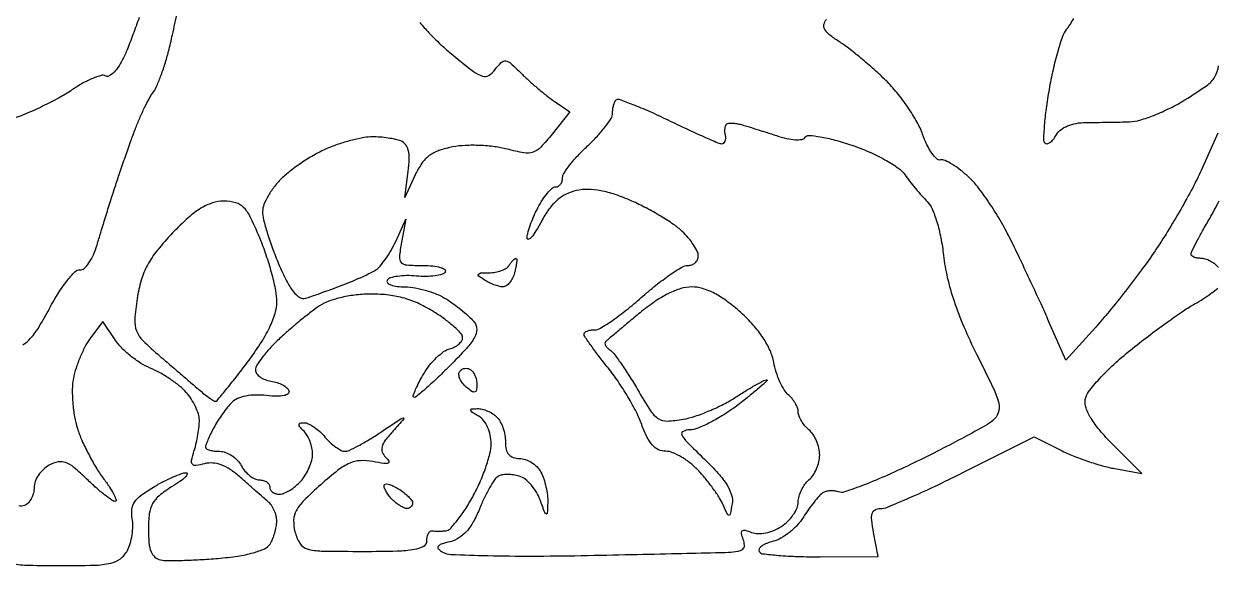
# Model space of a CAD drawing. Extents: x 0 to 102, y 0 to 135.
# Drawn here: x 43.96 to 58.07, y 37.54 to 43.98 of the extents above; entities that cross this region are included whole.
import ezdxf

# ---------------------------------------------------------------- set-up
doc = ezdxf.new("R2010")
doc.units = 0
doc.header["$MEASUREMENT"] = 0

msp = doc.modelspace()

# ---------------------------------------------------------------- linework, layer by layer
for points in [[(45.320236, 44.050394, -0.007514), (45.248162, 43.848028, -0.007578), (45.177446, 43.666964, -0.022085), (45.121305, 43.545084, -0.033511), (45.069051, 43.458463, -0.053326), (45.012276, 43.393254, -0.071938), (44.95973, 43.356977, -0.259127), (44.920494, 43.358801, 0.211649), (44.871338, 43.36555, 0.029022), (44.771393, 43.330338, 0.029206), (44.651554, 43.271684, 0.020826), (44.524554, 43.192908, -0.024402), (44.372962, 43.100372, -0.012824), (44.176433, 42.999648, -0.012728), (43.969354, 42.906548, -0.019095), (43.783827, 42.836955, 0.012637)], [(43.944475, 40.178007, 0.071246), (44.03609, 40.255064, 0.045413), (44.138507, 40.393058, 0.01593), (44.260396, 40.608, -0.018826), (44.362421, 40.78551, -0.027101), (44.466729, 40.933651, -0.025776), (44.56128, 41.041624, -0.225768), (44.61931, 41.063199, 0.211742), (44.669413, 41.080315, 0.055554), (44.72626, 41.146012, 0.046435), (44.780334, 41.242795, 0.033264), (44.822887, 41.359299, -0.002947), (44.865911, 41.503689, -0.001439), (44.922405, 41.687384, -0.001427), (44.982258, 41.878103, -0.002066), (45.036304, 42.0462, -0.003134), (45.092311, 42.214371, -0.002121), (45.15816, 42.405375, -0.002137), (45.223365, 42.589409, -0.004266), (45.276807, 42.734322, -0.01167), (45.327962, 42.860495, -0.011335), (45.385422, 42.98539, -0.011308), (45.440881, 43.09284, -0.040637), (45.483157, 43.157322, 0.061658), (45.523986, 43.225685, 0.014052), (45.574987, 43.35078, 0.014334), (45.625945, 43.499377, 0.013509), (45.669405, 43.6536, 0.00611), (45.715171, 43.844381, 0.002264), (45.775096, 44.114019, 0.002243)], [(56.388214, 44.039728, -0.015287), (56.3445, 43.966536, -0.024668), (56.302434, 43.9074, 0.084493), (56.257674, 43.825281, 0.012942), (56.201648, 43.647054, 0.014153), (56.146426, 43.431136, 0.011854), (56.099826, 43.199317, 0.00964), (56.064342, 42.972801, 0.014367), (56.042848, 42.773401, 0.00932), (56.032964, 42.608872, 0.209686), (56.049878, 42.565522, 0.244564), (56.076412, 42.557148, 0.109563), (56.111198, 42.57154, 0.071567), (56.149411, 42.607384, 0.041092), (56.184745, 42.65989, -0.099982), (56.237263, 42.721051, -0.066243), (56.317384, 42.767963, -0.056926), (56.419691, 42.797789, -0.041336), (56.537949, 42.808142, 0.001824), (56.659472, 42.809156, 0.001154), (56.80119, 42.811183, 0.001158), (56.940417, 42.813818, 0.002137), (57.053604, 42.816707, 0.06552), (57.175443, 42.836449, 0.02158), (57.347218, 42.89618, 0.021074), (57.534119, 42.979632, 0.022381), (57.709512, 43.077014, 0.013989), (57.964432, 43.243875, 0.102849), (58.064012, 43.34901, 0.122779), (58.104962, 43.477309, 0.023326)], [(48.646581, 43.991243, 0.016615), (48.752499, 43.870823, 0.017518), (48.888228, 43.736249, 0.014906), (49.040379, 43.603799, 0.007353), (49.280577, 43.412809, 0.083455), (49.387252, 43.355837, 0.224828), (49.462829, 43.364819, 0.094993), (49.53944, 43.43619, -0.03901), (49.610726, 43.519235, -0.239043), (49.662795, 43.536154, -0.145714), (49.723668, 43.507162, -0.012644), (49.849567, 43.387701, 0.012227), (49.939646, 43.302085, 0.00848), (50.045397, 43.209597, 0.008557), (50.150046, 43.124187, 0.017386), (50.235684, 43.0614), (50.422024, 42.9345), (50.212849, 42.670626, -0.02204), (50.078823, 42.516063, -0.12321), (49.987104, 42.457637, -0.123934), (49.87894, 42.449466, -0.022408), (49.680475, 42.493019, 0.03395), (49.533467, 42.521743, 0.021085), (49.35821, 42.536309, 0.021124), (49.18323, 42.53605, 0.035445), (49.037255, 42.519249, 0.0358), (48.873039, 42.476089, 0.077494), (48.757742, 42.415586, 0.081619), (48.67, 42.325095, 0.043312), (48.592128, 42.189256), (48.467024, 41.9193), (48.507322, 42.229951, 0.023018), (48.519744, 42.379311, 0.068782), (48.50949, 42.481096, 0.109515), (48.476547, 42.548275, 0.133361), (48.420191, 42.589501, 0.038972), (48.356838, 42.608303, 0.016386), (48.2693, 42.624036, 0.016095), (48.174169, 42.634819, 0.020174), (48.085464, 42.6384, 0.044362), (47.984134, 42.629392, 0.017333), (47.846665, 42.599805, 0.016997), (47.699256, 42.557314, 0.020267), (47.563633, 42.507012, 0.027476), (47.426264, 42.440549, 0.01724), (47.273153, 42.34876, 0.017297), (47.128241, 42.24767, 0.03005), (47.01645, 42.152784, 0.035026), (46.927384, 42.054633, 0.034075), (46.851991, 41.944138, 0.036048), (46.799563, 41.837936, 0.09619), (46.78329, 41.755422, 0.061747), (46.794786, 41.660408, 0.013439), (46.838995, 41.501061, 0.013811), (46.900615, 41.318256, 0.01284), (46.97364, 41.134585, 0.016131), (47.067791, 40.932691, 0.048482), (47.149187, 40.804437, 0.082839), (47.222735, 40.736862, 0.22238), (47.2914, 40.727175, 0.008989), (47.359222, 40.749308, 0.002308), (47.468002, 40.78755, 0.002349), (47.59173, 40.832344, 0.002386), (47.7144, 40.878075, 0.007809), (47.83613, 40.926303, 0.007668), (47.957039, 40.978592, 0.007581), (48.061619, 41.027657, 0.028714), (48.124604, 41.062991, 0.075729), (48.176624, 41.1086, 0.022837), (48.240782, 41.192275, 0.022311), (48.305099, 41.29399, 0.02253), (48.35987, 41.400706), (48.481032, 41.6655), (48.429394, 41.39055, 0.019688), (48.403831, 41.217036, 0.217582), (48.425466, 41.152094, 0.192449), (48.490415, 41.121479, 0.015059), (48.685571, 41.1156, -0.023488), (48.800395, 41.110203, -0.047638), (48.889131, 41.093217, -0.083113), (48.940386, 41.068446, -0.396036), (48.946292, 41.039401, -0.185811), (48.909692, 41.01159, -0.035243), (48.826289, 40.993647, -0.033348), (48.720421, 40.985717, -0.025199), (48.603903, 40.990647, 0.025837), (48.4873, 40.995431, 0.033976), (48.381164, 40.987074, 0.036148), (48.297525, 40.968479, 0.183568), (48.260311, 40.939946, 0.344478), (48.263581, 40.910315, 0.112082), (48.303096, 40.884755, 0.059333), (48.376715, 40.867332, 0.028474), (48.473784, 40.8618, -0.045307), (48.590716, 40.851182, -0.02734), (48.726125, 40.818652, -0.027246), (48.858221, 40.771193, -0.042425), (48.965227, 40.714913, -0.017052), (49.060302, 40.649436, -0.014525), (49.156049, 40.574165, -0.014768), (49.23919, 40.500532, -0.039587), (49.292315, 40.442035, -0.171831), (49.319748, 40.358651, -0.124677), (49.293411, 40.263699, -0.056318), (49.19888, 40.134364, -0.010663), (48.996215, 39.92326, -0.00652), (48.843221, 39.774482, -0.010752), (48.709661, 39.65329, -0.004572), (48.595174, 39.555631, -0.367265), (48.573307, 39.555781, -0.312429), (48.567946, 39.5764, -0.014075), (48.596559, 39.648156, -0.01935), (48.63843, 39.735668, -0.012151), (48.693737, 39.834715, -0.034222), (48.762469, 39.934754, -0.033067), (48.844939, 40.02571, -0.034877), (48.928314, 40.095715, -0.093508), (48.998079, 40.128752, 0.052151), (49.057182, 40.150997, 0.060641), (49.10721, 40.184156, 0.070486), (49.141207, 40.222638, 0.146755), (49.1526, 40.260619, 0.18816), (49.134122, 40.307981, 0.023115), (49.053689, 40.387651, 0.024762), (48.944845, 40.476554, 0.018073), (48.815881, 40.564639, 0.031345), (48.638142, 40.661836, 0.039762), (48.462973, 40.727426, 0.039484), (48.278625, 40.764769, 0.030244), (48.073305, 40.7772, 0.027955), (47.897033, 40.767337, 0.027892), (47.722826, 40.73787, 0.029664), (47.569382, 40.693308, 0.061787), (47.458274, 40.637515, 0.017348), (47.358848, 40.566011, 0.007259), (47.229778, 40.463189, 0.007172), (47.094729, 40.349081, 0.00924), (46.97415, 40.240219, 0.018662), (46.868875, 40.133934, 0.023448), (46.779967, 40.027608, 0.022577), (46.715158, 39.933763, 0.140727), (46.6992, 39.878188, 0.159609), (46.712937, 39.83625, 0.079327), (46.753169, 39.7965, 0.065927), (46.812648, 39.764822, 0.052957), (46.882923, 39.746734, -0.041674), (46.955378, 39.729815, -0.046528), (47.021262, 39.701518, -0.052043), (47.071685, 39.666824, -0.137528), (47.095867, 39.630769, -0.315402), (47.085665, 39.597024, -0.116407), (47.038106, 39.57496, -0.057926), (46.951664, 39.56743, -0.021849), (46.830421, 39.576239, 0.034183), (46.701775, 39.582403, 0.044145), (46.584281, 39.569582, 0.050561), (46.486901, 39.539677, 0.096902), (46.419338, 39.494224, 0.027471), (46.367724, 39.436603, 0.01356), (46.308344, 39.358237, 0.013413), (46.25096, 39.273358, 0.019068), (46.204961, 39.194766, 0.010003), (46.16745, 39.121173, 0.012538), (46.135776, 39.051433, 0.010761), (46.112124, 38.992168, 0.089789), (46.107, 38.963862, 0.276582), (46.118055, 38.945406, 0.052824), (46.155828, 38.930059, 0.042882), (46.209531, 38.919472, 0.027239), (46.273223, 38.916, -0.088264), (46.343517, 38.903494, -0.057686), (46.417219, 38.866298, -0.055927), (46.483012, 38.811511, -0.06843), (46.53, 38.7468, 0.052011), (46.573834, 38.682081, 0.050946), (46.630356, 38.627302, 0.055403), (46.690424, 38.589873, 0.112104), (46.744477, 38.5776, -0.066486), (46.791848, 38.571273, -0.083557), (46.831997, 38.552749, -0.099365), (46.858849, 38.525262, -0.14491), (46.8684, 38.493, 0.133491), (46.87717, 38.460738, 0.100499), (46.901825, 38.433251, 0.087472), (46.938707, 38.414756, 0.072708), (46.982188, 38.4084, 0.099381), (47.035647, 38.419132, 0.037821), (47.103679, 38.453846, 0.035602), (47.174012, 38.50391, 0.036379), (47.235988, 38.563111, 0.046112), (47.289584, 38.634588, 0.035138), (47.334871, 38.721365, 0.036027), (47.365929, 38.809521, 0.066775), (47.376, 38.884591, 0.05216), (47.368542, 38.955889, 0.038343), (47.346179, 39.032193, 0.039073), (47.313381, 39.101886, 0.06696), (47.27448, 39.15288, -0.018371), (47.225641, 39.205446, -0.18199), (47.215433, 39.23325, -0.353548), (47.228923, 39.249668, -0.050872), (47.275308, 39.2544, -0.114479), (47.324509, 39.242986, -0.036079), (47.390148, 39.204698, -0.033894), (47.459541, 39.149952, -0.031758), (47.52253, 39.0852, 0.02761), (47.58449, 39.020439, 0.031231), (47.650832, 38.965702, 0.032835), (47.71225, 38.927046, 0.124667), (47.755863, 38.916, 0.109709), (47.807824, 38.92754, 0.01219), (47.917299, 38.981979, 0.014372), (48.045734, 39.054595, 0.011178), (48.181211, 39.140609, -0.000848), (48.420215, 39.299372, -0.119089), (48.452004, 39.310889, -0.687797), (48.457522, 39.300195, -0.002564), (48.328342, 39.156937, 0.022496), (48.236978, 39.047115, 0.094091), (48.198884, 38.970477, 0.159746), (48.201608, 38.907391, 0.106762), (48.241098, 38.846142, -0.060997), (48.278517, 38.79828, -0.477695), (48.27012, 38.775246, -0.12256), (48.220336, 38.770953, -0.009879), (48.08991, 38.794368, 0.06242), (47.942076, 38.805137, 0.091372), (47.815497, 38.774938, 0.061974), (47.675545, 38.691003, 0.015752), (47.471871, 38.521004, 0.013889), (47.272635, 38.333603, 0.071702), (47.181862, 38.212965, 0.118071), (47.151449, 38.101711, 0.069956), (47.166338, 37.96425, 0.078252), (47.225047, 37.826833, 0.18494), (47.312606, 37.760945, 0.065689), (47.480978, 37.735814, 0.004244), (47.977371, 37.7316, 0.006045), (48.375644, 37.736416, 0.035751), (48.583079, 37.756318, 0.085452), (48.692023, 37.794563, 0.272105), (48.7296, 37.8585, -0.048526), (48.734255, 37.906348, -0.075993), (48.748238, 37.94518, -0.105904), (48.768882, 37.969277, -0.204797), (48.79305, 37.975382, 0.027773), (48.824243, 37.972218, 0.011385), (48.866801, 37.971249, 0.011223), (48.91265, 37.972278, 0.014114), (48.955017, 37.975382, 0.181234), (49.005238, 38.000258, 0.020862), (49.088848, 38.097418, 0.022987), (49.181303, 38.226133, 0.01682), (49.272267, 38.376756, 0.022914), (49.355992, 38.544126, 0.021001), (49.426747, 38.723339, 0.021525), (49.47624, 38.888598, 0.062064), (49.491, 39.007052, 0.052407), (49.480409, 39.107819, 0.054508), (49.449112, 39.202787, 0.059195), (49.401598, 39.281073, 0.095193), (49.34295, 39.332224, -0.009158), (49.263103, 39.38071, -0.207524), (49.248309, 39.40245, -0.439142), (49.25904, 39.416884, -0.02108), (49.32603, 39.421027, -0.065288), (49.383655, 39.414618, -0.040263), (49.448462, 39.393023, -0.039784), (49.510191, 39.360756, -0.056113), (49.55868, 39.32208, -0.075503), (49.597616, 39.2692, -0.038434), (49.630379, 39.193224, -0.037078), (49.65272, 39.107929, -0.045545), (49.6602, 39.02598, 0.053614), (49.66976, 38.937076, 0.123806), (49.699418, 38.877308, 0.139974), (49.751003, 38.84309, 0.077038), (49.826423, 38.8314, -0.085768), (49.896499, 38.81929, -0.057675), (49.969544, 38.783331, -0.056312), (50.034376, 38.730346, -0.070544), (50.080223, 38.667762, -0.042444), (50.113314, 38.590904, -0.025108), (50.140112, 38.494643, -0.025001), (50.157326, 38.395152, -0.038871), (50.161121, 38.308212, -0.004758), (50.155626, 38.182248, -0.503736), (50.143245, 38.174058, -0.218774), (50.126712, 38.1904, -0.002444), (50.070762, 38.341077, 0.049366), (50.026714, 38.432426, 0.043251), (49.963875, 38.517818, 0.045576), (49.892795, 38.585221, 0.090353), (49.824398, 38.621488, 0.041562), (49.75558, 38.637184, 0.038615), (49.683382, 38.641811, 0.040957), (49.618428, 38.635617, 0.094438), (49.572793, 38.618165, 0.106529), (49.530476, 38.577472, 0.018077), (49.470973, 38.481834, 0.019029), (49.408417, 38.362362, 0.015923), (49.351042, 38.231233, -0.031606), (49.278971, 38.079644, -0.056032), (49.198786, 37.967073, -0.067928), (49.108315, 37.890209, -0.080853), (49.005577, 37.84589, 0.015572), (48.898835, 37.815537, 0.163351), (48.862671, 37.789056, 0.379821), (48.865919, 37.759925, 0.055947), (48.918326, 37.722354, 0.118645), (49.014945, 37.695195, 0.003308), (49.451556, 37.68156, 0.006607), (49.968351, 37.675674, 0.00447), (50.557505, 37.682016, 0.000326), (51.154101, 37.694162, 0.000439), (51.694184, 37.705985, 0.000298), (52.147428, 37.716576, 0.004739), (52.301295, 37.721723, 0.027437), (52.414912, 37.732868, 0.140647), (52.47186, 37.75913, 0.228317), (52.491233, 37.803667, 0.082126), (52.476958, 37.873187, -0.03466), (52.455603, 37.942934, -0.283141), (52.465757, 37.973168, -0.242706), (52.499336, 37.980632, -0.027242), (52.576133, 37.955868, 0.089871), (52.651139, 37.941665, 0.052215), (52.74265, 37.950518, 0.048184), (52.839113, 37.980049, 0.046701), (52.929221, 38.027731, 0.049663), (53.005569, 38.089381, 0.046462), (53.070174, 38.166174, 0.049775), (53.114421, 38.245822, 0.102259), (53.1288, 38.315391, -0.068263), (53.138098, 38.383179, -0.044557), (53.166077, 38.457133, -0.04422), (53.207126, 38.52575, -0.062724), (53.2557, 38.5776, 0.073891), (53.304305, 38.631852, 0.044567), (53.345323, 38.708023, 0.043604), (53.373246, 38.792924, 0.057711), (53.3826, 38.8737, 0.057711), (53.373246, 38.954476, 0.043604), (53.345323, 39.039377, 0.044567), (53.304305, 39.115548, 0.073891), (53.2557, 39.1698, -0.044245), (53.207145, 39.217945, -0.040219), (53.166077, 39.275372, -0.042584), (53.137833, 39.333059, -0.092812), (53.1288, 39.3813, 0.087966), (53.120334, 39.429048, 0.043352), (53.094123, 39.485071, 0.041228), (53.055919, 39.540122, 0.047283), (53.01075, 39.585455, -0.084496), (52.961657, 39.642631, -0.030021), (52.911649, 39.738486, -0.028777), (52.868347, 39.852385, -0.030089), (52.839158, 39.968831, 0.060197), (52.794633, 40.109916, 0.039653), (52.712172, 40.259009, 0.035494), (52.595862, 40.410294, 0.027431), (52.449364, 40.558017, 0.024309), (52.287222, 40.69078, 0.039093), (52.135887, 40.785522, 0.046691), (51.995746, 40.842782, 0.073777), (51.867561, 40.8618, 0.075259), (51.739305, 40.842385, 0.0404), (51.590396, 40.782697, 0.034502), (51.42702, 40.686762, 0.023296), (51.254454, 40.556523, 0.000692), (51.110744, 40.436826, 0.000979), (50.983163, 40.32984, 0.000554), (50.875694, 40.239157, 0.013998), (50.84705, 40.213523, 0.209274), (50.839001, 40.194498, 0.116089), (50.845189, 40.169594, 0.08018), (50.865326, 40.142245, 0.048614), (50.896673, 40.11695, -0.085026), (50.944012, 40.072722, -0.009913), (51.029641, 39.955251, -0.011671), (51.126181, 39.810038, -0.009296), (51.223687, 39.649126, 0.01185), (51.378767, 39.396125, 0.105208), (51.470511, 39.303985, 0.155455), (51.576985, 39.274578, 0.034958), (51.766264, 39.295265, 0.036176), (51.90574, 39.331038, 0.018674), (52.074355, 39.394645, 0.018463), (52.243698, 39.473336, 0.026553), (52.386736, 39.556189, -0.006821), (52.511259, 39.635035, -0.00965), (52.624375, 39.701543, -0.006235), (52.720345, 39.753941, -0.122427), (52.752766, 39.762, -0.67971), (52.75742, 39.750242, -0.008316), (52.674549, 39.675021, -0.011203), (52.560733, 39.579541, -0.005909), (52.415448, 39.4659, -0.020929), (52.253324, 39.35256, -0.022906), (52.086991, 39.256779, -0.023127), (51.938345, 39.188532, -0.096339), (51.842026, 39.1698, 0.110836), (51.764595, 39.152422, 0.421848), (51.750161, 39.1104, 0.078859), (51.811245, 39.025723, 0.005754), (52.016818, 38.823589, -0.018063), (52.180803, 38.65421, -0.044486), (52.284665, 38.515924, -0.063628), (52.338307, 38.398399, -0.119593), (52.344845, 38.294839, -0.005016), (52.322078, 38.173207, -0.322903), (52.307169, 38.159289, -0.328867), (52.289514, 38.169142, -0.005117), (52.23987, 38.2815, 0.03991), (52.197149, 38.36245, 0.014758), (52.124823, 38.469338, 0.014517), (52.038667, 38.581869, 0.016958), (51.95031, 38.68335, 0.035883), (51.854511, 38.772377, 0.034944), (51.746149, 38.847659, 0.037046), (51.641604, 38.899881, 0.097609), (51.55982, 38.916, -0.10998), (51.47366, 38.935184, -0.10011), (51.400393, 38.989474, -0.070536), (51.335568, 39.085732, -0.027913), (51.273886, 39.23325, 0.03331), (51.210715, 39.379866, 0.015585), (51.110738, 39.560895, 0.015364), (50.993691, 39.744926, 0.020798), (50.876191, 39.903138, -0.006359), (50.766837, 40.041829, -0.009355), (50.674634, 40.166644, -0.00525), (50.600528, 40.273346, -0.150249), (50.5908, 40.304988, -0.227822), (50.599858, 40.323836, -0.074438), (50.627247, 40.339744, -0.056677), (50.667361, 40.350603, -0.0378), (50.714876, 40.3542, 0.136579), (50.78564, 40.373897, 0.01505), (50.92842, 40.466031, 0.017477), (51.094377, 40.589104, 0.013294), (51.2676, 40.7349, -0.013294), (51.440823, 40.880696, -0.017477), (51.60678, 41.003769, -0.01505), (51.74956, 41.095903, -0.136579), (51.820324, 41.1156, 0.089189), (51.867696, 41.124118, 0.095074), (51.907953, 41.148545, 0.09988), (51.934885, 41.184967, 0.109846), (51.9444, 41.227753, 0.113232), (51.931748, 41.282905, 0.032329), (51.888175, 41.359782, 0.030769), (51.826251, 41.442641, 0.028331), (51.752996, 41.519721, 0.038531), (51.651715, 41.601149, 0.014584), (51.498857, 41.699336, 0.014344), (51.325703, 41.796903, 0.016993), (51.156622, 41.878673, 0.021862), (50.961337, 41.955036, 0.035599), (50.789315, 42.000405, 0.042023), (50.636717, 42.016133, 0.058796), (50.500417, 42.00263, 0.062754), (50.377553, 41.958954, 0.063804), (50.270121, 41.886347, 0.056291), (50.174151, 41.780517, 0.034541), (50.08533, 41.637275, -0.014491), (50.022001, 41.525369, -0.038257), (49.968511, 41.450512, -0.121473), (49.934956, 41.425937, -0.522891), (49.917739, 41.437051, -0.074333), (49.924438, 41.495354, -0.018157), (49.953013, 41.588024, -0.018206), (49.993941, 41.692976, -0.017257), (50.043073, 41.796601, -0.024261), (50.098529, 41.892176, -0.032183), (50.158443, 41.97288, -0.03358), (50.214694, 42.03088, -0.185476), (50.254573, 42.0462, 0.128143), (50.286007, 42.054391, 0.100737), (50.312787, 42.077436, 0.089277), (50.330792, 42.11191, 0.075957), (50.337, 42.152536, -0.145297), (50.353897, 42.209454, -0.021813), (50.423979, 42.307462, -0.022962), (50.519721, 42.418783, -0.018011), (50.6331, 42.530622, 0.019514), (50.746469, 42.643127, 0.024331), (50.842221, 42.756449, 0.023734), (50.911765, 42.856925, 0.140407), (50.9292, 42.917787, -0.032312), (50.932255, 42.965009, -0.032268), (50.941369, 43.011466, -0.034043), (50.95468, 43.050804, -0.098076), (50.970625, 43.074625, -0.289014), (51.00519, 43.082452, -0.006824), (51.167884, 43.022392, -0.01293), (51.361754, 42.941987, -0.008152), (51.583975, 42.838641, 0.0038), (51.807982, 42.732083, 0.005499), (52.007625, 42.641629, 0.002965), (52.177357, 42.568165, 0.087037), (52.223059, 42.557516, 0.175456), (52.246628, 42.564603, 0.134179), (52.263356, 42.585956, 0.097098), (52.270273, 42.619355, 0.059155), (52.265933, 42.65955, -0.040171), (52.259718, 42.701981, -0.049076), (52.261039, 42.742053, -0.056769), (52.269065, 42.774233, -0.162721), (52.283374, 42.791911, -0.124496), (52.307648, 42.799955, -0.030411), (52.35012, 42.800443, -0.029288), (52.400358, 42.795002, -0.025555), (52.452, 42.783587, -0.007004), (52.519624, 42.763948, -0.001843), (52.62732, 42.730594, -0.001871), (52.749635, 42.691714, -0.001918), (52.870634, 42.65224, 0.024242), (52.990992, 42.618838, 0.041474), (53.094158, 42.60437, 0.051633), (53.172173, 42.608019, 0.220289), (53.210101, 42.633063, -0.280929), (53.254083, 42.655375, -0.022118), (53.389931, 42.638652, -0.02459), (53.562451, 42.600819, -0.015134), (53.761417, 42.540291, -0.021892), (53.963343, 42.46212, -0.023193), (54.153706, 42.367919, -0.023605), (54.309095, 42.271986, -0.090114), (54.389712, 42.192228, 0.012728), (54.447624, 42.11387, 0.008049), (54.518913, 42.025356, 0.008082), (54.591811, 41.940592, 0.014739), (54.654414, 41.874186, -0.095183), (54.713842, 41.786496, -0.027572), (54.770252, 41.632285, -0.025737), (54.817583, 41.442241, -0.020868), (54.849162, 41.234549, 0.03096), (54.894092, 40.974462, 0.022605), (54.974628, 40.692438, 0.020437), (55.09016, 40.389399, 0.015345), (55.240842, 40.065804, -0.004952), (55.442266, 39.65573, -0.052109), (55.504945, 39.479964, -0.150549), (55.498373, 39.371342, -0.134513), (55.431931, 39.27958, -0.041618), (55.335417, 39.214471, -0.004419), (55.097504, 39.084047, -0.00543), (54.810604, 38.934041, -0.004337), (54.498239, 38.778413, -0.008999), (54.188525, 38.634283, -0.013096), (53.910055, 38.519372, -0.008605), (53.676189, 38.434542, -0.176078), (53.602267, 38.435859, 0.06127), (53.555067, 38.447612, 0.049312), (53.502742, 38.44882, 0.050949), (53.453398, 38.43998, 0.083969), (53.415274, 38.421723, 0.05976), (53.375721, 38.386073, 0.012652), (53.316333, 38.314493, 0.013075), (53.251356, 38.227425, 0.012083), (53.189226, 38.134793, -0.04686), (53.117462, 38.042383, -0.036244), (53.023648, 37.955962, -0.037252), (52.923261, 37.887655, -0.069386), (52.832214, 37.850819, 0.033318), (52.75475, 37.82579, 0.059964), (52.696206, 37.79389, 0.093517), (52.664264, 37.760657, 0.290992), (52.663885, 37.730978, 0.22766), (52.705412, 37.704387, 0.00856), (52.894187, 37.684545, 0.013957), (53.124389, 37.670788, 0.0092), (53.389595, 37.667239), (54.073789, 37.670673), (54.020461, 37.954936, -0.018383), (53.99864, 38.100618, -0.095994), (54.005052, 38.181124, -0.200357), (54.038202, 38.22328, -0.127931), (54.099404, 38.2392, 0.097337), (54.185581, 38.256137, 0.005322), (54.441156, 38.363821, 0.008104), (54.743594, 38.500925, 0.00582), (55.077074, 38.663441), (55.922474, 39.087683), (56.238787, 38.92868, 0.02106), (56.383289, 38.863511, 0.0133), (56.556761, 38.799212, 0.013353), (56.730943, 38.745015, 0.023842), (56.877069, 38.711219), (57.199037, 38.652763), (56.850716, 39.001084, -0.019772), (56.699814, 39.164416, -0.039479), (56.59662, 39.306726, -0.051761), (56.538476, 39.428627, -0.122636), (56.528748, 39.528017, -0.1284), (56.568268, 39.621002, -0.020481), (56.696467, 39.773749, -0.021529), (56.866419, 39.944775, -0.017383), (57.0627, 40.113734, -0.006742), (57.275654, 40.279859, -0.006487), (57.495746, 40.442373, -0.006436), (57.693393, 40.580566, -0.023323), (57.8241, 40.660824, 0.01603), (57.92556, 40.721105, 0.017185), (58.020563, 40.786451, 0.01698), (58.098007, 40.847912, 0.073719)], [(58.097725, 42.6807), (57.900899, 42.240627, -0.016942), (57.800744, 42.035627, -0.008148), (57.659274, 41.779493, -0.008068), (57.502883, 41.516846, -0.011438), (57.354739, 41.288781, -0.009454), (57.195256, 41.064371, -0.006263), (57.004148, 40.812609, -0.006305), (56.812284, 40.572622, -0.012184), (56.651792, 40.386429), (56.298177, 39.99585), (56.098383, 40.449975, 0.003601), (56.004029, 40.660313, 0.001907), (55.884175, 40.919808, 0.001897), (55.759552, 41.184322, 0.002936), (55.649728, 41.4117, 0.017813), (55.536531, 41.623181, 0.01499), (55.402192, 41.838865, 0.015252), (55.267559, 42.028439, 0.03989), (55.156516, 42.153077, 0.022842), (55.055835, 42.240956, 0.029387), (54.955385, 42.311639, 0.029901), (54.867477, 42.359052, 0.166543), (54.814948, 42.364577, -0.253503), (54.769856, 42.377119, -0.047554), (54.712166, 42.444518, -0.040594), (54.653143, 42.54485, -0.027011), (54.601569, 42.668, 0.04289), (54.534413, 42.815082, 0.021215), (54.425896, 42.989536, 0.020882), (54.297212, 43.162136, 0.028621), (54.166653, 43.305226, 0.01123), (54.027158, 43.435564, 0.009023), (53.87153, 43.569593, 0.00914), (53.723145, 43.688278, 0.022913), (53.609588, 43.767736, -0.024069), (53.49711, 43.846829, -0.098586), (53.442791, 43.909608, -0.178929), (53.433285, 43.967546, -0.12597), (53.461808, 44.027803, 0.239996)], [(58.105002, 41.091613, 0.055436), (58.061917, 41.133166, 0.043218), (58.007121, 41.168302, 0.044461), (57.949542, 41.192303, 0.076666), (57.898341, 41.2002, -0.039622), (57.853717, 41.203742, -0.058846), (57.816034, 41.214413, -0.077392), (57.790386, 41.230067, -0.220556), (57.7818, 41.248585, -0.115996), (57.789375, 41.280798, -0.004259), (57.846596, 41.393323, -0.007565), (57.917867, 41.525637, -0.005219), (58.002381, 41.673364, 0.020088), (58.113646, 41.882004, 0.05638)], [(43.810806, 37.586838, 0.031168), (44.019804, 37.567577, 0.007396), (44.369723, 37.5624, 0.006383), (44.787748, 37.567737, 0.047819), (44.984267, 37.591651, 0.10841), (45.09919, 37.644725, 0.108114), (45.181474, 37.74108, 0.052265), (45.215318, 37.824131, 0.033201), (45.237738, 37.926238, 0.033171), (45.246467, 38.03059, 0.051551), (45.238728, 38.120491, -0.076669), (45.23486, 38.228353, -0.119711), (45.267051, 38.31506, -0.085717), (45.345104, 38.396399, -0.025492), (45.489314, 38.491711, -0.014024), (45.607343, 38.556958, -0.01635), (45.723034, 38.612026, -0.015455), (45.823084, 38.652063, -0.088448), (45.879186, 38.661884, -0.511002), (45.890739, 38.645798, -0.120882), (45.86969, 38.612416, -0.03977), (45.804077, 38.55847, -0.015276), (45.70515, 38.493927, 0.032714), (45.558007, 38.390442, 0.097962), (45.479423, 38.296604, 0.095554), (45.441429, 38.178532, 0.030209), (45.4302, 37.992847, 0.022326), (45.437422, 37.831194, 0.072868), (45.462272, 37.727294, 0.120014), (45.507166, 37.664296, 0.131379), (45.574591, 37.631599, 0.046862), (45.660716, 37.623254, 0.007063), (45.834286, 37.625195, 0.007873), (46.039746, 37.633635, 0.006729), (46.255898, 37.648846, 0.015938), (46.488518, 37.675855, 0.030361), (46.672694, 37.714757, 0.036798), (46.806667, 37.762515, 0.148809), (46.871612, 37.8185, 0.042179), (46.9019, 37.876736, 0.026562), (46.927643, 37.949009, 0.026603), (46.945508, 38.023338, 0.043459), (46.951705, 38.087815, 0.06304), (46.944425, 38.14977, 0.044286), (46.921555, 38.216236, 0.044589), (46.887644, 38.277001, 0.068023), (46.84725, 38.321778, -0.0032), (46.791623, 38.369338, -0.000893), (46.705182, 38.444477, -0.000901), (46.607693, 38.529837, -0.000947), (46.512116, 38.614148, 0.034009), (46.399242, 38.701164, 0.058186), (46.293467, 38.75523, 0.069918), (46.193203, 38.777301, 0.083403), (46.096905, 38.768673, -0.026285), (45.992573, 38.747174, -0.269113), (45.953115, 38.76271, -0.226769), (45.942947, 38.807355, -0.019418), (45.974034, 38.923789, 0.019354), (45.997945, 39.013304, 0.014295), (46.017688, 39.11393, 0.014494), (46.030882, 39.210223, 0.031169), (46.034239, 39.285017, 0.072356), (46.02238, 39.35762, 0.033725), (45.987472, 39.446614, 0.032523), (45.937502, 39.536742, 0.03905), (45.878895, 39.613943, 0.041947), (45.800982, 39.687929, 0.020653), (45.690846, 39.768977, 0.020333), (45.568817, 39.844206, 0.027861), (45.453011, 39.901017, -0.040947), (45.337876, 39.961283, -0.02811), (45.217868, 40.047009, -0.028419), (45.110947, 40.143333, -0.050199), (45.036292, 40.235585), (44.892861, 40.454488), (44.744182, 40.257379, 0.040171), (44.683375, 40.161661, 0.021779), (44.623675, 40.035538, 0.021564), (44.573761, 39.90107, 0.031726), (44.542729, 39.778966, 0.04268), (44.529643, 39.648727, 0.023526), (44.534802, 39.488651, 0.023298), (44.555421, 39.325665, 0.034374), (44.589849, 39.185681, 0.026896), (44.64289, 39.04631, 0.015531), (44.720715, 38.884578, 0.015492), (44.809157, 38.726662, 0.024991), (44.895076, 38.59875, -0.01402), (44.969378, 38.49321, -0.027452), (45.021374, 38.404567, -0.035338), (45.048732, 38.34074, -0.515885), (45.036683, 38.3238, -0.15584), (44.99923, 38.335764, -0.011648), (44.912385, 38.400651, -0.015241), (44.811069, 38.485205, -0.010961), (44.70303, 38.585421, 0.017005), (44.548942, 38.724928, 0.086868), (44.449563, 38.782951, 0.140053), (44.360568, 38.789805, 0.072619), (44.254853, 38.751645, 0.066193), (44.18668, 38.702606, 0.05546), (44.128962, 38.634662, 0.057636), (44.089756, 38.559033, 0.091028), (44.0766, 38.487368, -0.06276), (44.068049, 38.419515, -0.060924), (44.042914, 38.355171, -0.066061), (44.005793, 38.303833, -0.112071), (43.961925, 38.274485, -0.141533), (43.897134, 38.268951, -0.028613)]]:
    msp.add_lwpolyline(points, format="xyb")
for points in [[(46.325148, 41.876882, 0.077777), (46.188742, 41.855601, 0.061115), (46.052683, 41.792858, 0.044907), (45.901949, 41.679709, 0.018274), (45.71768, 41.500953, 0.021224), (45.53668, 41.295248, 0.045766), (45.419825, 41.119846, 0.051675), (45.34542, 40.940348, 0.035228), (45.297324, 40.724536, 0.019617), (45.269583, 40.472487, 0.112007), (45.289935, 40.340231, 0.105646), (45.365778, 40.226044, 0.016543), (45.566392, 40.042529, 0.000054), (45.703251, 39.925436, 0.000052), (45.842314, 39.806508, 0.000051), (45.96518, 39.701476, 0.000185), (46.04355, 39.634545, 0.009951), (46.102602, 39.586148, 0.013784), (46.15755, 39.545314, 0.010282), (46.204429, 39.513861, 0.143575), (46.223736, 39.5082, 0.221688), (46.243788, 39.51755, 0.002147), (46.348822, 39.643816, 0.006571), (46.468502, 39.792899, 0.004147), (46.604436, 39.96987, 0.018057), (46.755997, 40.186449, 0.030522), (46.86477, 40.379344, 0.037031), (46.931593, 40.54743, 0.076239), (46.953, 40.687004, 0.048697), (46.940352, 40.816561, 0.015734), (46.897085, 41.00465, 0.015523), (46.835515, 41.212022, 0.016821), (46.76265, 41.409616, 0.012575), (46.645975, 41.676542, 0.078985), (46.562884, 41.799343, 0.137412), (46.467134, 41.857414, 0.067999)], [(49.784173, 41.2002, -0.408541), (49.793319, 41.191229, -0.026758), (49.79193, 41.150498, -0.026738), (49.784175, 41.095891, -0.015314), (49.769313, 41.031, -0.050174), (49.745278, 40.966372, -0.059863), (49.709898, 40.911883, -0.070303), (49.669138, 40.875042, -0.153202), (49.629183, 40.863095, -0.060756), (49.583505, 40.869294, -0.025404), (49.524189, 40.888101, -0.024679), (49.462022, 40.914912, -0.029311), (49.4064, 40.9464, -0.021402), (49.343728, 40.990815, -0.400385), (49.340431, 41.012659, -0.230617), (49.365922, 41.026771, -0.011327), (49.464857, 41.029705, 0.041553), (49.539642, 41.036457, 0.04346), (49.611125, 41.055471, 0.047523), (49.669368, 41.08302, 0.12069), (49.7025, 41.1156, -0.023333), (49.724672, 41.147993, -0.030236), (49.748059, 41.175349, -0.030996), (49.769591, 41.19505, -0.171414)], [(49.243046, 39.885287, -0.09982), (49.27322, 39.857033, -0.052232), (49.298666, 39.812059, -0.048999), (49.315959, 39.758552, -0.053722), (49.3218, 39.704348, -0.038489), (49.316769, 39.639094, -0.309419), (49.297224, 39.618283, -0.209835), (49.263473, 39.625021, -0.020503), (49.195831, 39.676627, -0.05173), (49.151143, 39.722281, -0.065296), (49.120735, 39.772902, -0.079103), (49.108434, 39.820552, -0.16352), (49.117077, 39.857566, -0.102191), (49.141115, 39.882996, -0.098633), (49.173556, 39.897222, -0.097171), (49.209387, 39.898041, -0.095973)], [(48.3912, 38.473367, -0.025323), (48.455978, 38.4282, -0.03201), (48.510697, 38.379866, -0.033519), (48.549801, 38.334945, -0.163755), (48.5604, 38.30345, -0.104481), (48.555221, 38.278934, -0.099067), (48.540519, 38.258073, -0.096574), (48.518555, 38.244092, -0.09385), (48.49272, 38.2392, -0.102712), (48.459811, 38.246032, -0.032763), (48.415099, 38.269021, -0.031128), (48.367361, 38.301868, -0.030136), (48.32352, 38.34072, -0.030437), (48.284668, 38.384614, -0.031293), (48.251821, 38.43251, -0.032952), (48.228847, 38.477441, -0.102051), (48.222, 38.510637, -0.352148), (48.235887, 38.527909, -0.108741), (48.271702, 38.527902, -0.057717), (48.326246, 38.509091, -0.027713)]]:
    msp.add_lwpolyline(points, format="xyb", close=True)

doc.saveas('drawing.dxf')
